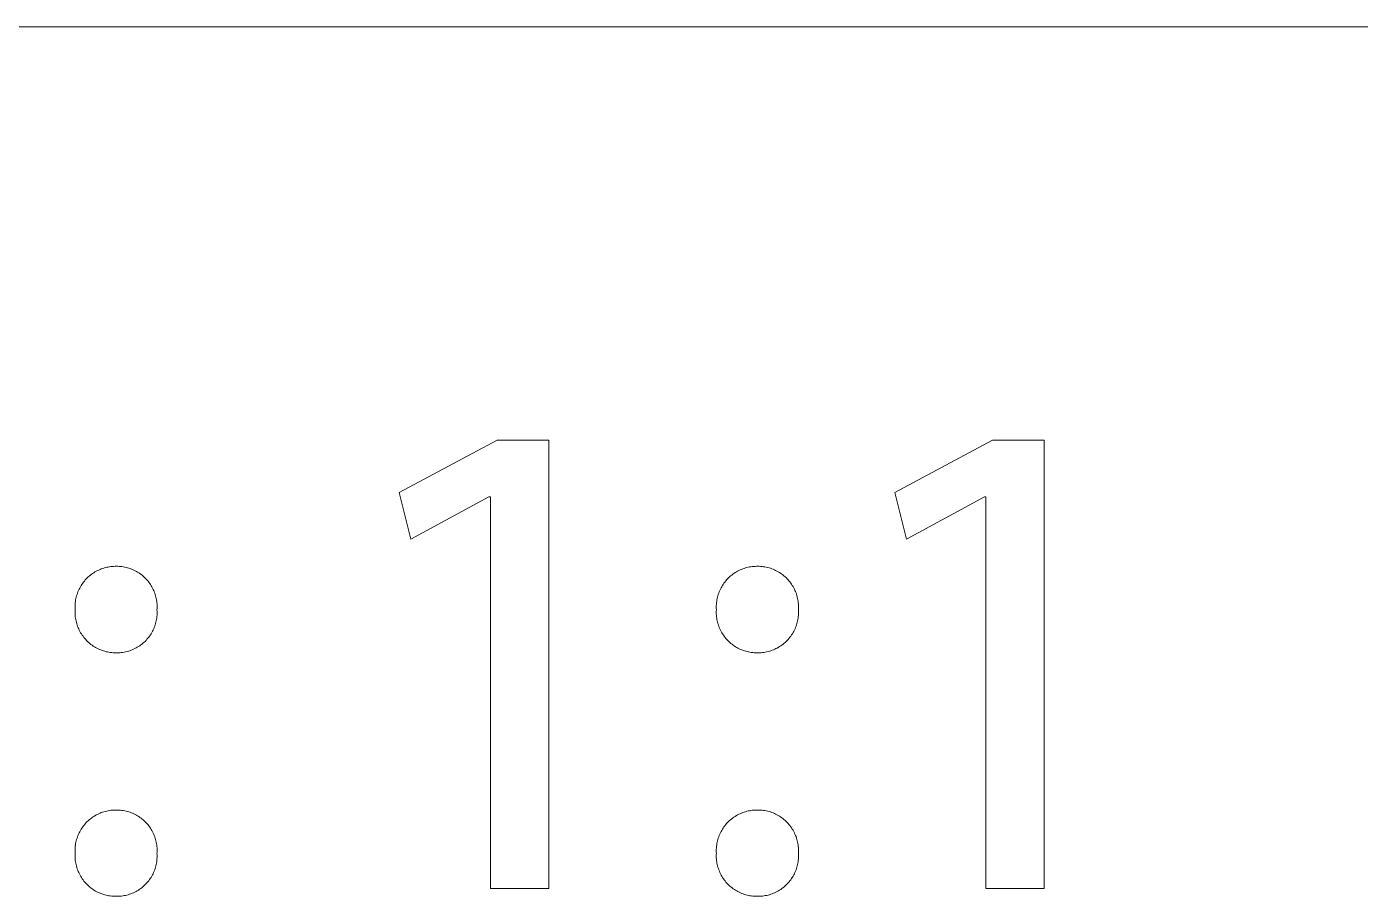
# Model space of a CAD drawing. Header units: millimetres. Extents: x 1287 to 5317, y -239 to 2577.
# Drawn here: x 5071.3 to 5149.3, y -64.7 to -13.8 of the extents above; entities that cross this region are included whole.
import ezdxf

# ---------------------------------------------------------------- set-up
doc = ezdxf.new("R2010")
doc.units = ezdxf.units.MM
doc.header["$MEASUREMENT"] = 0
doc.layers.add('Domyślny', color=7, linetype='Continuous', true_color=0x000000)

msp = doc.modelspace()

# ---------------------------------------------------------------- linework, layer by layer
at = {"layer": 'Domyślny', "color": 18, "lineweight": 15, "true_color": 0x000000}
for p, q in [((3793.964, -13.829), (5317.013, -13.829)), ((5093.081, -41.07), (5098.798, -38.01)), ((5098.798, -38.01), (5101.831, -38.01)), ((5101.831, -38.01), (5101.831, -64.234)), ((5122.072, -41.07), (5127.789, -38.01)), ((5127.789, -38.01), (5130.822, -38.01)), ((5130.822, -38.01), (5130.822, -64.234)), ((5093.765, -43.795), (5093.081, -41.07)), ((5098.328, -41.325), (5093.765, -43.795)), ((5098.409, -41.325), (5098.328, -41.325)), ((5098.409, -64.234), (5098.409, -41.325)), ((5122.756, -43.795), (5122.072, -41.07)), ((5127.319, -41.325), (5122.756, -43.795)), ((5127.4, -41.325), (5127.319, -41.325)), ((5127.4, -64.234), (5127.4, -41.325)), ((5074.82, -46.068), (5074.88, -46.011)), ((5074.88, -46.011), (5074.941, -45.957)), ((5074.941, -45.957), (5075.004, -45.905)), ((5075.004, -45.905), (5075.069, -45.855)), ((5075.069, -45.855), (5075.136, -45.807)), ((5075.136, -45.807), (5075.204, -45.762)), ((5075.204, -45.762), (5075.274, -45.719)), ((5075.274, -45.719), (5075.345, -45.678)), ((5075.345, -45.678), (5075.418, -45.64)), ((5075.418, -45.64), (5075.492, -45.605)), ((5075.492, -45.605), (5075.567, -45.572)), ((5075.567, -45.572), (5075.643, -45.542)), ((5075.643, -45.542), (5075.72, -45.514)), ((5075.72, -45.514), (5075.799, -45.489)), ((5075.799, -45.489), (5075.877, -45.466)), ((5075.877, -45.466), (5075.957, -45.447)), ((5075.957, -45.447), (5076.037, -45.43)), ((5076.037, -45.43), (5076.118, -45.416)), ((5076.118, -45.416), (5076.199, -45.405)), ((5076.199, -45.405), (5076.281, -45.396)), ((5076.281, -45.396), (5076.363, -45.391)), ((5076.363, -45.391), (5076.445, -45.388)), ((5076.445, -45.388), (5076.527, -45.388)), ((5076.527, -45.388), (5076.608, -45.388)), ((5076.608, -45.388), (5076.689, -45.392)), ((5076.689, -45.392), (5076.77, -45.398)), ((5076.77, -45.398), (5076.851, -45.408)), ((5076.851, -45.408), (5076.931, -45.42)), ((5076.931, -45.42), (5077.011, -45.434)), ((5077.011, -45.434), (5077.091, -45.452)), ((5077.091, -45.452), (5077.17, -45.472)), ((5077.17, -45.472), (5077.248, -45.495)), ((5077.248, -45.495), (5077.325, -45.52)), ((5077.325, -45.52), (5077.401, -45.549)), ((5077.401, -45.549), (5077.476, -45.579)), ((5077.476, -45.579), (5077.551, -45.613)), ((5077.551, -45.613), (5077.624, -45.649)), ((5077.624, -45.649), (5077.695, -45.687)), ((5077.695, -45.687), (5077.766, -45.728)), ((5077.766, -45.728), (5077.835, -45.771)), ((5077.835, -45.771), (5077.902, -45.817)), ((5077.902, -45.817), (5077.968, -45.864)), ((5077.968, -45.864), (5078.032, -45.914)), ((5078.032, -45.914), (5078.094, -45.967)), ((5078.094, -45.967), (5078.154, -46.021)), ((5078.154, -46.021), (5078.213, -46.077)), ((5112.348, -46.064), (5112.408, -46.007)), ((5112.408, -46.007), (5112.47, -45.953)), ((5112.47, -45.953), (5112.534, -45.901)), ((5112.534, -45.901), (5112.599, -45.851)), ((5112.599, -45.851), (5112.666, -45.803)), ((5112.666, -45.803), (5112.735, -45.758)), ((5112.735, -45.758), (5112.805, -45.715)), ((5112.805, -45.715), (5112.877, -45.675)), ((5112.877, -45.675), (5112.95, -45.637)), ((5112.95, -45.637), (5113.024, -45.601)), ((5113.024, -45.601), (5113.099, -45.569)), ((5113.099, -45.569), (5113.176, -45.539)), ((5113.176, -45.539), (5113.254, -45.511)), ((5113.254, -45.511), (5113.332, -45.486)), ((5113.332, -45.486), (5113.411, -45.464)), ((5113.411, -45.464), (5113.491, -45.445)), ((5113.491, -45.445), (5113.572, -45.428)), ((5113.572, -45.428), (5113.653, -45.414)), ((5113.653, -45.414), (5113.734, -45.403)), ((5113.734, -45.403), (5113.816, -45.395)), ((5113.816, -45.395), (5113.898, -45.39)), ((5113.898, -45.39), (5113.98, -45.387)), ((5113.98, -45.387), (5114.063, -45.388)), ((5114.063, -45.388), (5114.146, -45.389)), ((5114.146, -45.389), (5114.228, -45.393)), ((5114.228, -45.393), (5114.311, -45.401)), ((5114.311, -45.401), (5114.393, -45.411)), ((5114.393, -45.411), (5114.475, -45.424)), ((5114.475, -45.424), (5114.556, -45.439)), ((5114.556, -45.439), (5114.637, -45.458)), ((5114.637, -45.458), (5114.717, -45.479)), ((5114.717, -45.479), (5114.797, -45.503)), ((5114.797, -45.503), (5114.875, -45.53)), ((5114.875, -45.53), (5114.952, -45.56)), ((5114.952, -45.56), (5115.029, -45.592)), ((5115.029, -45.592), (5115.104, -45.627)), ((5115.104, -45.627), (5115.178, -45.665)), ((5115.178, -45.665), (5115.25, -45.705)), ((5115.25, -45.705), (5115.321, -45.747)), ((5115.321, -45.747), (5115.391, -45.792)), ((5115.391, -45.792), (5115.459, -45.84)), ((5115.459, -45.84), (5115.525, -45.89)), ((5115.525, -45.89), (5115.59, -45.942)), ((5115.59, -45.942), (5115.652, -45.996)), ((5115.652, -45.996), (5115.713, -46.052)), ((5074.277, -46.88), (5074.309, -46.805)), ((5074.309, -46.805), (5074.344, -46.73)), ((5074.344, -46.73), (5074.381, -46.657)), ((5074.381, -46.657), (5074.42, -46.585)), ((5074.42, -46.585), (5074.462, -46.515)), ((5074.462, -46.515), (5074.507, -46.446)), ((5074.507, -46.446), (5074.553, -46.378)), ((5074.553, -46.378), (5074.602, -46.313)), ((5074.602, -46.313), (5074.654, -46.249)), ((5074.654, -46.249), (5074.707, -46.186)), ((5074.707, -46.186), (5074.762, -46.126)), ((5074.762, -46.126), (5074.82, -46.068)), ((5078.213, -46.077), (5078.27, -46.136)), ((5078.27, -46.136), (5078.324, -46.196)), ((5078.324, -46.196), (5078.377, -46.258)), ((5078.377, -46.258), (5078.427, -46.322)), ((5078.427, -46.322), (5078.475, -46.388)), ((5078.475, -46.388), (5078.521, -46.455)), ((5078.521, -46.455), (5078.564, -46.524)), ((5078.564, -46.524), (5078.605, -46.594)), ((5078.605, -46.594), (5078.644, -46.666)), ((5078.644, -46.666), (5078.68, -46.738)), ((5078.68, -46.738), (5078.714, -46.812)), ((5078.714, -46.812), (5078.745, -46.888)), ((5111.802, -46.877), (5111.834, -46.802)), ((5111.834, -46.802), (5111.869, -46.727)), ((5111.869, -46.727), (5111.906, -46.654)), ((5111.906, -46.654), (5111.946, -46.582)), ((5111.946, -46.582), (5111.988, -46.511)), ((5111.988, -46.511), (5112.033, -46.442)), ((5112.033, -46.442), (5112.08, -46.375)), ((5112.08, -46.375), (5112.129, -46.309)), ((5112.129, -46.309), (5112.181, -46.245)), ((5112.181, -46.245), (5112.235, -46.182)), ((5112.235, -46.182), (5112.291, -46.122)), ((5112.291, -46.122), (5112.348, -46.064)), ((5115.713, -46.052), (5115.772, -46.111)), ((5115.772, -46.111), (5115.829, -46.171)), ((5115.829, -46.171), (5115.883, -46.234)), ((5115.883, -46.234), (5115.935, -46.298)), ((5115.935, -46.298), (5115.985, -46.364)), ((5115.985, -46.364), (5116.033, -46.432)), ((5116.033, -46.432), (5116.078, -46.501)), ((5116.078, -46.501), (5116.121, -46.572)), ((5116.121, -46.572), (5116.162, -46.645)), ((5116.162, -46.645), (5116.199, -46.718)), ((5116.199, -46.718), (5116.235, -46.793)), ((5116.235, -46.793), (5116.267, -46.87)), ((5074.107, -47.678), (5074.112, -47.596)), ((5074.112, -47.596), (5074.119, -47.515)), ((5074.119, -47.515), (5074.129, -47.433)), ((5074.129, -47.433), (5074.142, -47.352)), ((5074.142, -47.352), (5074.158, -47.272)), ((5074.158, -47.272), (5074.176, -47.192)), ((5074.176, -47.192), (5074.198, -47.113)), ((5074.198, -47.113), (5074.222, -47.034)), ((5074.222, -47.034), (5074.248, -46.957)), ((5074.248, -46.957), (5074.277, -46.88)), ((5078.745, -46.888), (5078.773, -46.964)), ((5078.773, -46.964), (5078.799, -47.041)), ((5078.799, -47.041), (5078.822, -47.119)), ((5078.822, -47.119), (5078.842, -47.198)), ((5078.842, -47.198), (5078.86, -47.277)), ((5078.86, -47.277), (5078.875, -47.357)), ((5078.875, -47.357), (5078.887, -47.437)), ((5078.887, -47.437), (5078.897, -47.518)), ((5078.897, -47.518), (5078.903, -47.599)), ((5078.903, -47.599), (5078.907, -47.68)), ((5111.63, -47.678), (5111.635, -47.595)), ((5111.635, -47.595), (5111.642, -47.513)), ((5111.642, -47.513), (5111.653, -47.432)), ((5111.653, -47.432), (5111.666, -47.351)), ((5111.666, -47.351), (5111.682, -47.27)), ((5111.682, -47.27), (5111.7, -47.19)), ((5111.7, -47.19), (5111.722, -47.11)), ((5111.722, -47.11), (5111.746, -47.032)), ((5111.746, -47.032), (5111.773, -46.954)), ((5111.773, -46.954), (5111.802, -46.877)), ((5116.267, -46.87), (5116.297, -46.947)), ((5116.297, -46.947), (5116.324, -47.025)), ((5116.324, -47.025), (5116.349, -47.104)), ((5116.349, -47.104), (5116.371, -47.184)), ((5116.371, -47.184), (5116.39, -47.265)), ((5116.39, -47.265), (5116.406, -47.346)), ((5116.406, -47.346), (5116.419, -47.428)), ((5116.419, -47.428), (5116.429, -47.51)), ((5116.429, -47.51), (5116.437, -47.593)), ((5116.437, -47.593), (5116.441, -47.676)), ((5074.106, -47.76), (5074.107, -47.678)), ((5074.107, -47.842), (5074.106, -47.76)), ((5074.111, -47.924), (5074.107, -47.842)), ((5074.107, -48.007), (5074.111, -47.924)), ((5074.107, -48.09), (5074.107, -48.007)), ((5074.109, -48.173), (5074.107, -48.09)), ((5074.114, -48.255), (5074.109, -48.173)), ((5074.122, -48.338), (5074.114, -48.255)), ((5074.132, -48.42), (5074.122, -48.338)), ((5078.897, -48.332), (5078.887, -48.414)), ((5078.903, -48.251), (5078.897, -48.332)), ((5078.907, -47.843), (5078.902, -47.924)), ((5078.902, -47.924), (5078.907, -48.006)), ((5078.907, -48.169), (5078.903, -48.251)), ((5078.907, -47.68), (5078.908, -47.762)), ((5078.908, -47.762), (5078.907, -47.843)), ((5078.907, -48.006), (5078.908, -48.087)), ((5078.908, -48.087), (5078.907, -48.169)), ((5111.629, -47.76), (5111.63, -47.678)), ((5111.63, -47.842), (5111.629, -47.76)), ((5111.629, -48.089), (5111.63, -48.007)), ((5111.631, -48.172), (5111.629, -48.089)), ((5111.634, -47.924), (5111.63, -47.842)), ((5111.63, -48.007), (5111.634, -47.924)), ((5111.636, -48.254), (5111.631, -48.172)), ((5111.644, -48.337), (5111.636, -48.254)), ((5111.654, -48.419), (5111.644, -48.337)), ((5116.429, -48.334), (5116.419, -48.415)), ((5116.437, -48.252), (5116.429, -48.334)), ((5116.441, -48.17), (5116.437, -48.252)), ((5116.442, -47.841), (5116.438, -47.924)), ((5116.438, -47.924), (5116.442, -48.006)), ((5116.441, -47.676), (5116.443, -47.758)), ((5116.443, -48.088), (5116.441, -48.17)), ((5116.443, -47.758), (5116.442, -47.841)), ((5116.442, -48.006), (5116.443, -48.088)), ((5074.146, -48.502), (5074.132, -48.42)), ((5074.163, -48.583), (5074.146, -48.502)), ((5074.182, -48.664), (5074.163, -48.583)), ((5074.204, -48.744), (5074.182, -48.664)), ((5074.229, -48.823), (5074.204, -48.744)), ((5074.257, -48.901), (5074.229, -48.823)), ((5074.287, -48.978), (5074.257, -48.901)), ((5074.32, -49.054), (5074.287, -48.978)), ((5074.356, -49.129), (5074.32, -49.054)), ((5074.394, -49.202), (5074.356, -49.129)), ((5078.677, -49.115), (5078.64, -49.188)), ((5078.711, -49.041), (5078.677, -49.115)), ((5078.742, -48.966), (5078.711, -49.041)), ((5078.771, -48.889), (5078.742, -48.966)), ((5078.797, -48.812), (5078.771, -48.889)), ((5078.821, -48.733), (5078.797, -48.812)), ((5078.842, -48.654), (5078.821, -48.733)), ((5078.86, -48.575), (5078.842, -48.654)), ((5078.875, -48.494), (5078.86, -48.575)), ((5078.887, -48.414), (5078.875, -48.494)), ((5111.668, -48.5), (5111.654, -48.419)), ((5111.684, -48.581), (5111.668, -48.5)), ((5111.703, -48.662), (5111.684, -48.581)), ((5111.725, -48.741), (5111.703, -48.662)), ((5111.75, -48.82), (5111.725, -48.741)), ((5111.777, -48.898), (5111.75, -48.82)), ((5111.807, -48.975), (5111.777, -48.898)), ((5111.84, -49.051), (5111.807, -48.975)), ((5111.875, -49.126), (5111.84, -49.051)), ((5111.913, -49.199), (5111.875, -49.126)), ((5116.202, -49.119), (5116.165, -49.192)), ((5116.237, -49.044), (5116.202, -49.119)), ((5116.269, -48.969), (5116.237, -49.044)), ((5116.298, -48.892), (5116.269, -48.969)), ((5116.325, -48.815), (5116.298, -48.892)), ((5116.349, -48.736), (5116.325, -48.815)), ((5116.371, -48.657), (5116.349, -48.736)), ((5116.39, -48.577), (5116.371, -48.657)), ((5116.406, -48.496), (5116.39, -48.577)), ((5116.419, -48.415), (5116.406, -48.496)), ((5074.435, -49.275), (5074.394, -49.202)), ((5074.478, -49.345), (5074.435, -49.275)), ((5074.523, -49.414), (5074.478, -49.345)), ((5074.572, -49.482), (5074.523, -49.414)), ((5074.622, -49.548), (5074.572, -49.482)), ((5074.675, -49.612), (5074.622, -49.548)), ((5074.729, -49.674), (5074.675, -49.612)), ((5074.786, -49.734), (5074.729, -49.674)), ((5074.845, -49.792), (5074.786, -49.734)), ((5074.906, -49.848), (5074.845, -49.792)), ((5074.969, -49.902), (5074.906, -49.848)), ((5075.034, -49.954), (5074.969, -49.902)), ((5078.019, -49.939), (5077.954, -49.988)), ((5078.082, -49.887), (5078.019, -49.939)), ((5078.144, -49.833), (5078.082, -49.887)), ((5078.203, -49.777), (5078.144, -49.833)), ((5078.26, -49.718), (5078.203, -49.777)), ((5078.316, -49.658), (5078.26, -49.718)), ((5078.369, -49.596), (5078.316, -49.658)), ((5078.42, -49.532), (5078.369, -49.596)), ((5078.469, -49.467), (5078.42, -49.532)), ((5078.515, -49.399), (5078.469, -49.467)), ((5078.559, -49.33), (5078.515, -49.399)), ((5078.601, -49.26), (5078.559, -49.33)), ((5078.64, -49.188), (5078.601, -49.26)), ((5111.954, -49.271), (5111.913, -49.199)), ((5111.997, -49.342), (5111.954, -49.271)), ((5112.042, -49.411), (5111.997, -49.342)), ((5112.09, -49.478), (5112.042, -49.411)), ((5112.14, -49.544), (5112.09, -49.478)), ((5112.192, -49.608), (5112.14, -49.544)), ((5112.247, -49.67), (5112.192, -49.608)), ((5112.303, -49.73), (5112.247, -49.67)), ((5112.362, -49.788), (5112.303, -49.73)), ((5112.423, -49.844), (5112.362, -49.788)), ((5112.485, -49.898), (5112.423, -49.844)), ((5112.55, -49.95), (5112.485, -49.898)), ((5115.537, -49.941), (5115.471, -49.991)), ((5115.6, -49.89), (5115.537, -49.941)), ((5115.662, -49.836), (5115.6, -49.89)), ((5115.722, -49.78), (5115.662, -49.836)), ((5115.78, -49.721), (5115.722, -49.78)), ((5115.836, -49.661), (5115.78, -49.721)), ((5115.89, -49.599), (5115.836, -49.661)), ((5115.941, -49.535), (5115.89, -49.599)), ((5115.991, -49.47), (5115.941, -49.535)), ((5116.038, -49.403), (5115.991, -49.47)), ((5116.082, -49.334), (5116.038, -49.403)), ((5116.125, -49.263), (5116.082, -49.334)), ((5116.165, -49.192), (5116.125, -49.263)), ((5075.101, -50.003), (5075.034, -49.954)), ((5075.169, -50.05), (5075.101, -50.003)), ((5075.239, -50.095), (5075.169, -50.05)), ((5075.31, -50.137), (5075.239, -50.095)), ((5075.383, -50.177), (5075.31, -50.137)), ((5075.457, -50.214), (5075.383, -50.177)), ((5075.533, -50.248), (5075.457, -50.214)), ((5075.609, -50.28), (5075.533, -50.248)), ((5075.687, -50.309), (5075.609, -50.28)), ((5075.765, -50.336), (5075.687, -50.309)), ((5075.845, -50.36), (5075.765, -50.336)), ((5075.925, -50.38), (5075.845, -50.36)), ((5076.006, -50.399), (5075.925, -50.38)), ((5076.087, -50.414), (5076.006, -50.399)), ((5076.169, -50.426), (5076.087, -50.414)), ((5076.251, -50.436), (5076.169, -50.426)), ((5076.334, -50.443), (5076.251, -50.436)), ((5076.417, -50.446), (5076.334, -50.443)), ((5076.5, -50.447), (5076.417, -50.446)), ((5076.582, -50.448), (5076.5, -50.447)), ((5076.663, -50.446), (5076.582, -50.448)), ((5076.745, -50.441), (5076.663, -50.446)), ((5076.826, -50.433), (5076.745, -50.441)), ((5076.907, -50.422), (5076.826, -50.433)), ((5076.988, -50.408), (5076.907, -50.422)), ((5077.068, -50.392), (5076.988, -50.408)), ((5077.147, -50.373), (5077.068, -50.392)), ((5077.226, -50.351), (5077.147, -50.373)), ((5077.304, -50.326), (5077.226, -50.351)), ((5077.381, -50.299), (5077.304, -50.326)), ((5077.457, -50.269), (5077.381, -50.299)), ((5077.532, -50.237), (5077.457, -50.269)), ((5077.606, -50.201), (5077.532, -50.237)), ((5077.679, -50.164), (5077.606, -50.201)), ((5077.75, -50.124), (5077.679, -50.164)), ((5077.819, -50.081), (5077.75, -50.124)), ((5077.888, -50.036), (5077.819, -50.081)), ((5077.954, -49.988), (5077.888, -50.036)), ((5112.616, -49.999), (5112.55, -49.95)), ((5112.684, -50.046), (5112.616, -49.999)), ((5112.753, -50.091), (5112.684, -50.046)), ((5112.824, -50.133), (5112.753, -50.091)), ((5112.897, -50.173), (5112.824, -50.133)), ((5112.97, -50.211), (5112.897, -50.173)), ((5113.045, -50.245), (5112.97, -50.211)), ((5113.122, -50.277), (5113.045, -50.245)), ((5113.199, -50.307), (5113.122, -50.277)), ((5113.277, -50.333), (5113.199, -50.307)), ((5113.356, -50.357), (5113.277, -50.333)), ((5113.436, -50.378), (5113.356, -50.357)), ((5113.517, -50.397), (5113.436, -50.378)), ((5113.598, -50.412), (5113.517, -50.397)), ((5113.679, -50.425), (5113.598, -50.412)), ((5113.761, -50.435), (5113.679, -50.425)), ((5113.844, -50.442), (5113.761, -50.435)), ((5113.926, -50.446), (5113.844, -50.442)), ((5114.009, -50.447), (5113.926, -50.446)), ((5114.091, -50.448), (5114.009, -50.447)), ((5114.173, -50.446), (5114.091, -50.448)), ((5114.255, -50.441), (5114.173, -50.446)), ((5114.337, -50.433), (5114.255, -50.441)), ((5114.418, -50.423), (5114.337, -50.433)), ((5114.499, -50.409), (5114.418, -50.423)), ((5114.58, -50.393), (5114.499, -50.409)), ((5114.659, -50.374), (5114.58, -50.393)), ((5114.739, -50.352), (5114.659, -50.374)), ((5114.817, -50.328), (5114.739, -50.352)), ((5114.894, -50.301), (5114.817, -50.328)), ((5114.971, -50.271), (5114.894, -50.301)), ((5115.046, -50.238), (5114.971, -50.271)), ((5115.121, -50.203), (5115.046, -50.238)), ((5115.194, -50.166), (5115.121, -50.203)), ((5115.265, -50.126), (5115.194, -50.166)), ((5115.335, -50.083), (5115.265, -50.126)), ((5115.404, -50.038), (5115.335, -50.083)), ((5115.471, -49.991), (5115.404, -50.038)), ((5075.069, -60.108), (5075.136, -60.06)), ((5075.136, -60.06), (5075.204, -60.015)), ((5075.204, -60.015), (5075.274, -59.972)), ((5075.274, -59.972), (5075.345, -59.931)), ((5075.345, -59.931), (5075.418, -59.893)), ((5075.418, -59.893), (5075.492, -59.858)), ((5075.492, -59.858), (5075.567, -59.825)), ((5075.567, -59.825), (5075.643, -59.794)), ((5075.643, -59.794), (5075.72, -59.766)), ((5075.72, -59.766), (5075.799, -59.741)), ((5075.799, -59.741), (5075.877, -59.719)), ((5075.877, -59.719), (5075.957, -59.7)), ((5075.957, -59.7), (5076.037, -59.683)), ((5076.037, -59.683), (5076.118, -59.669)), ((5076.118, -59.669), (5076.199, -59.657)), ((5076.199, -59.657), (5076.281, -59.649)), ((5076.281, -59.649), (5076.363, -59.643)), ((5076.363, -59.643), (5076.445, -59.64)), ((5076.445, -59.64), (5076.527, -59.64)), ((5076.527, -59.64), (5076.608, -59.641)), ((5076.608, -59.641), (5076.689, -59.645)), ((5076.689, -59.645), (5076.77, -59.651)), ((5076.77, -59.651), (5076.851, -59.66)), ((5076.851, -59.66), (5076.931, -59.672)), ((5076.931, -59.672), (5077.011, -59.687)), ((5077.011, -59.687), (5077.091, -59.704)), ((5077.091, -59.704), (5077.17, -59.725)), ((5077.17, -59.725), (5077.248, -59.747)), ((5077.248, -59.747), (5077.325, -59.773)), ((5077.325, -59.773), (5077.401, -59.801)), ((5077.401, -59.801), (5077.476, -59.832)), ((5077.476, -59.832), (5077.551, -59.865)), ((5077.551, -59.865), (5077.624, -59.901)), ((5077.624, -59.901), (5077.695, -59.94)), ((5077.695, -59.94), (5077.766, -59.98)), ((5077.766, -59.98), (5077.835, -60.024)), ((5077.835, -60.024), (5077.902, -60.069)), ((5077.902, -60.069), (5077.968, -60.117)), ((5112.599, -60.104), (5112.666, -60.056)), ((5112.666, -60.056), (5112.735, -60.011)), ((5112.735, -60.011), (5112.805, -59.968)), ((5112.805, -59.968), (5112.877, -59.927)), ((5112.877, -59.927), (5112.95, -59.89)), ((5112.95, -59.89), (5113.024, -59.854)), ((5113.024, -59.854), (5113.099, -59.821)), ((5113.099, -59.821), (5113.176, -59.791)), ((5113.176, -59.791), (5113.254, -59.764)), ((5113.254, -59.764), (5113.332, -59.739)), ((5113.332, -59.739), (5113.411, -59.717)), ((5113.411, -59.717), (5113.491, -59.697)), ((5113.491, -59.697), (5113.572, -59.681)), ((5113.572, -59.681), (5113.653, -59.667)), ((5113.653, -59.667), (5113.734, -59.656)), ((5113.734, -59.656), (5113.816, -59.648)), ((5113.816, -59.648), (5113.898, -59.642)), ((5113.898, -59.642), (5113.98, -59.64)), ((5113.98, -59.64), (5114.063, -59.64)), ((5114.063, -59.64), (5114.146, -59.642)), ((5114.146, -59.642), (5114.228, -59.646)), ((5114.228, -59.646), (5114.311, -59.653)), ((5114.311, -59.653), (5114.393, -59.663)), ((5114.393, -59.663), (5114.475, -59.676)), ((5114.475, -59.676), (5114.556, -59.692)), ((5114.556, -59.692), (5114.637, -59.711)), ((5114.637, -59.711), (5114.717, -59.732)), ((5114.717, -59.732), (5114.797, -59.756)), ((5114.797, -59.756), (5114.875, -59.783)), ((5114.875, -59.783), (5114.952, -59.813)), ((5114.952, -59.813), (5115.029, -59.845)), ((5115.029, -59.845), (5115.104, -59.88)), ((5115.104, -59.88), (5115.178, -59.917)), ((5115.178, -59.917), (5115.25, -59.957)), ((5115.25, -59.957), (5115.321, -60)), ((5115.321, -60), (5115.391, -60.045)), ((5115.391, -60.045), (5115.459, -60.092)), ((5074.381, -60.91), (5074.42, -60.838)), ((5074.42, -60.838), (5074.462, -60.767)), ((5074.462, -60.767), (5074.507, -60.698)), ((5074.507, -60.698), (5074.553, -60.631)), ((5074.553, -60.631), (5074.602, -60.565)), ((5074.602, -60.565), (5074.654, -60.501)), ((5074.654, -60.501), (5074.707, -60.439)), ((5074.707, -60.439), (5074.762, -60.379)), ((5074.762, -60.379), (5074.82, -60.32)), ((5074.82, -60.32), (5074.88, -60.264)), ((5074.88, -60.264), (5074.941, -60.21)), ((5074.941, -60.21), (5075.004, -60.158)), ((5075.004, -60.158), (5075.069, -60.108)), ((5077.968, -60.117), (5078.032, -60.167)), ((5078.032, -60.167), (5078.094, -60.219)), ((5078.094, -60.219), (5078.154, -60.274)), ((5078.154, -60.274), (5078.213, -60.33)), ((5078.213, -60.33), (5078.27, -60.388)), ((5078.27, -60.388), (5078.324, -60.449)), ((5078.324, -60.449), (5078.377, -60.511)), ((5078.377, -60.511), (5078.427, -60.575)), ((5078.427, -60.575), (5078.475, -60.64)), ((5078.475, -60.64), (5078.521, -60.708)), ((5078.521, -60.708), (5078.564, -60.776)), ((5078.564, -60.776), (5078.605, -60.847)), ((5078.605, -60.847), (5078.644, -60.918)), ((5111.906, -60.906), (5111.946, -60.834)), ((5111.946, -60.834), (5111.988, -60.764)), ((5111.988, -60.764), (5112.033, -60.695)), ((5112.033, -60.695), (5112.08, -60.627)), ((5112.08, -60.627), (5112.129, -60.561)), ((5112.129, -60.561), (5112.181, -60.497)), ((5112.181, -60.497), (5112.235, -60.435)), ((5112.235, -60.435), (5112.291, -60.375)), ((5112.291, -60.375), (5112.348, -60.316)), ((5112.348, -60.316), (5112.408, -60.26)), ((5112.408, -60.26), (5112.47, -60.206)), ((5112.47, -60.206), (5112.534, -60.153)), ((5112.534, -60.153), (5112.599, -60.104)), ((5115.459, -60.092), (5115.525, -60.142)), ((5115.525, -60.142), (5115.59, -60.194)), ((5115.59, -60.194), (5115.652, -60.249)), ((5115.652, -60.249), (5115.713, -60.305)), ((5115.713, -60.305), (5115.772, -60.363)), ((5115.772, -60.363), (5115.829, -60.424)), ((5115.829, -60.424), (5115.883, -60.486)), ((5115.883, -60.486), (5115.935, -60.551)), ((5115.935, -60.551), (5115.985, -60.617)), ((5115.985, -60.617), (5116.033, -60.684)), ((5116.033, -60.684), (5116.078, -60.754)), ((5116.078, -60.754), (5116.121, -60.825)), ((5116.121, -60.825), (5116.162, -60.897)), ((5074.129, -61.686), (5074.142, -61.605)), ((5074.142, -61.605), (5074.158, -61.525)), ((5074.158, -61.525), (5074.176, -61.445)), ((5074.176, -61.445), (5074.198, -61.365)), ((5074.198, -61.365), (5074.222, -61.287)), ((5074.222, -61.287), (5074.248, -61.209)), ((5074.248, -61.209), (5074.277, -61.133)), ((5074.277, -61.133), (5074.309, -61.057)), ((5074.309, -61.057), (5074.344, -60.983)), ((5074.344, -60.983), (5074.381, -60.91)), ((5078.644, -60.918), (5078.68, -60.991)), ((5078.68, -60.991), (5078.714, -61.065)), ((5078.714, -61.065), (5078.745, -61.14)), ((5078.745, -61.14), (5078.773, -61.216)), ((5078.773, -61.216), (5078.799, -61.294)), ((5078.799, -61.294), (5078.822, -61.372)), ((5078.822, -61.372), (5078.842, -61.45)), ((5078.842, -61.45), (5078.86, -61.53)), ((5078.86, -61.53), (5078.875, -61.61)), ((5078.875, -61.61), (5078.887, -61.69)), ((5111.653, -61.685), (5111.666, -61.603)), ((5111.666, -61.603), (5111.682, -61.523)), ((5111.682, -61.523), (5111.7, -61.443)), ((5111.7, -61.443), (5111.722, -61.363)), ((5111.722, -61.363), (5111.746, -61.284)), ((5111.746, -61.284), (5111.773, -61.207)), ((5111.773, -61.207), (5111.802, -61.13)), ((5111.802, -61.13), (5111.834, -61.054)), ((5111.834, -61.054), (5111.869, -60.98)), ((5111.869, -60.98), (5111.906, -60.906)), ((5116.162, -60.897), (5116.199, -60.971)), ((5116.199, -60.971), (5116.235, -61.046)), ((5116.235, -61.046), (5116.267, -61.122)), ((5116.267, -61.122), (5116.297, -61.199)), ((5116.297, -61.199), (5116.324, -61.278)), ((5116.324, -61.278), (5116.349, -61.357)), ((5116.349, -61.357), (5116.371, -61.437)), ((5116.371, -61.437), (5116.39, -61.518)), ((5116.39, -61.518), (5116.406, -61.599)), ((5116.406, -61.599), (5116.419, -61.681)), ((5074.106, -62.013), (5074.107, -61.931)), ((5074.107, -62.095), (5074.106, -62.013)), ((5074.107, -61.931), (5074.112, -61.849)), ((5074.111, -62.177), (5074.107, -62.095)), ((5074.107, -62.342), (5074.108, -62.259)), ((5074.11, -62.425), (5074.107, -62.342)), ((5074.108, -62.259), (5074.111, -62.177)), ((5074.115, -62.507), (5074.11, -62.425)), ((5074.112, -61.849), (5074.119, -61.767)), ((5074.119, -61.767), (5074.129, -61.686)), ((5078.887, -61.69), (5078.897, -61.771)), ((5078.897, -61.771), (5078.903, -61.852)), ((5078.907, -62.096), (5078.902, -62.177)), ((5078.902, -62.177), (5078.906, -62.258)), ((5078.906, -62.421), (5078.902, -62.502)), ((5078.903, -61.852), (5078.907, -61.933)), ((5078.906, -62.258), (5078.908, -62.34)), ((5078.908, -62.34), (5078.906, -62.421)), ((5078.907, -61.933), (5078.908, -62.014)), ((5078.908, -62.014), (5078.907, -62.096)), ((5111.629, -62.012), (5111.63, -61.93)), ((5111.63, -62.095), (5111.629, -62.012)), ((5111.63, -61.93), (5111.635, -61.848)), ((5111.634, -62.177), (5111.63, -62.095)), ((5111.63, -62.259), (5111.634, -62.177)), ((5111.63, -62.341), (5111.63, -62.259)), ((5111.632, -62.424), (5111.63, -62.341)), ((5111.637, -62.506), (5111.632, -62.424)), ((5111.635, -61.848), (5111.642, -61.766)), ((5111.642, -61.766), (5111.653, -61.685)), ((5116.419, -61.681), (5116.429, -61.763)), ((5116.429, -61.763), (5116.437, -61.846)), ((5116.44, -62.422), (5116.435, -62.504)), ((5116.437, -61.846), (5116.441, -61.928)), ((5116.442, -62.094), (5116.438, -62.177)), ((5116.438, -62.177), (5116.442, -62.259)), ((5116.442, -62.34), (5116.44, -62.422)), ((5116.441, -61.928), (5116.443, -62.011)), ((5116.443, -62.011), (5116.442, -62.094)), ((5116.442, -62.259), (5116.442, -62.34)), ((5074.123, -62.589), (5074.115, -62.507)), ((5074.134, -62.671), (5074.123, -62.589)), ((5074.148, -62.753), (5074.134, -62.671)), ((5074.165, -62.833), (5074.148, -62.753)), ((5074.184, -62.914), (5074.165, -62.833)), ((5074.207, -62.993), (5074.184, -62.914)), ((5074.232, -63.072), (5074.207, -62.993)), ((5074.26, -63.15), (5074.232, -63.072)), ((5074.29, -63.227), (5074.26, -63.15)), ((5078.768, -63.138), (5078.739, -63.214)), ((5078.794, -63.061), (5078.768, -63.138)), ((5078.818, -62.983), (5078.794, -63.061)), ((5078.839, -62.905), (5078.818, -62.983)), ((5078.857, -62.825), (5078.839, -62.905)), ((5078.873, -62.745), (5078.857, -62.825)), ((5078.885, -62.665), (5078.873, -62.745)), ((5078.895, -62.584), (5078.885, -62.665)), ((5078.902, -62.502), (5078.895, -62.584)), ((5111.645, -62.588), (5111.637, -62.506)), ((5111.656, -62.67), (5111.645, -62.588)), ((5111.67, -62.751), (5111.656, -62.67)), ((5111.686, -62.832), (5111.67, -62.751)), ((5111.706, -62.912), (5111.686, -62.832)), ((5111.728, -62.991), (5111.706, -62.912)), ((5111.753, -63.069), (5111.728, -62.991)), ((5111.78, -63.147), (5111.753, -63.069)), ((5111.81, -63.224), (5111.78, -63.147)), ((5116.295, -63.141), (5116.266, -63.217)), ((5116.322, -63.064), (5116.295, -63.141)), ((5116.347, -62.986), (5116.322, -63.064)), ((5116.368, -62.907), (5116.347, -62.986)), ((5116.387, -62.827), (5116.368, -62.907)), ((5116.404, -62.747), (5116.387, -62.827)), ((5116.417, -62.666), (5116.404, -62.747)), ((5116.427, -62.585), (5116.417, -62.666)), ((5116.435, -62.504), (5116.427, -62.585)), ((5074.323, -63.302), (5074.29, -63.227)), ((5074.359, -63.377), (5074.323, -63.302)), ((5074.397, -63.45), (5074.359, -63.377)), ((5074.438, -63.522), (5074.397, -63.45)), ((5074.482, -63.592), (5074.438, -63.522)), ((5074.527, -63.661), (5074.482, -63.592)), ((5074.575, -63.728), (5074.527, -63.661)), ((5074.626, -63.794), (5074.575, -63.728)), ((5074.678, -63.857), (5074.626, -63.794)), ((5074.733, -63.919), (5074.678, -63.857)), ((5074.79, -63.979), (5074.733, -63.919)), ((5074.849, -64.037), (5074.79, -63.979)), ((5078.256, -63.963), (5078.199, -64.021)), ((5078.312, -63.904), (5078.256, -63.963)), ((5078.365, -63.842), (5078.312, -63.904)), ((5078.416, -63.778), (5078.365, -63.842)), ((5078.465, -63.713), (5078.416, -63.778)), ((5078.511, -63.646), (5078.465, -63.713)), ((5078.555, -63.578), (5078.511, -63.646)), ((5078.597, -63.508), (5078.555, -63.578)), ((5078.636, -63.436), (5078.597, -63.508)), ((5078.673, -63.364), (5078.636, -63.436)), ((5078.707, -63.29), (5078.673, -63.364)), ((5078.739, -63.214), (5078.707, -63.29)), ((5111.843, -63.299), (5111.81, -63.224)), ((5111.879, -63.374), (5111.843, -63.299)), ((5111.917, -63.447), (5111.879, -63.374)), ((5111.957, -63.518), (5111.917, -63.447)), ((5112, -63.589), (5111.957, -63.518)), ((5112.046, -63.657), (5112, -63.589)), ((5112.094, -63.724), (5112.046, -63.657)), ((5112.144, -63.79), (5112.094, -63.724)), ((5112.196, -63.853), (5112.144, -63.79)), ((5112.251, -63.915), (5112.196, -63.853)), ((5112.307, -63.975), (5112.251, -63.915)), ((5112.366, -64.033), (5112.307, -63.975)), ((5115.776, -63.966), (5115.718, -64.024)), ((5115.832, -63.907), (5115.776, -63.966)), ((5115.886, -63.845), (5115.832, -63.907)), ((5115.937, -63.781), (5115.886, -63.845)), ((5115.987, -63.716), (5115.937, -63.781)), ((5116.034, -63.649), (5115.987, -63.716)), ((5116.079, -63.581), (5116.034, -63.649)), ((5116.121, -63.511), (5116.079, -63.581)), ((5116.161, -63.439), (5116.121, -63.511)), ((5116.198, -63.367), (5116.161, -63.439)), ((5116.233, -63.293), (5116.198, -63.367)), ((5116.266, -63.217), (5116.233, -63.293)), ((5074.91, -64.093), (5074.849, -64.037)), ((5074.973, -64.146), (5074.91, -64.093)), ((5075.038, -64.197), (5074.973, -64.146)), ((5075.104, -64.247), (5075.038, -64.197)), ((5075.173, -64.293), (5075.104, -64.247)), ((5075.242, -64.338), (5075.173, -64.293)), ((5075.313, -64.379), (5075.242, -64.338)), ((5075.386, -64.419), (5075.313, -64.379)), ((5075.46, -64.456), (5075.386, -64.419)), ((5075.535, -64.49), (5075.46, -64.456)), ((5075.612, -64.522), (5075.535, -64.49)), ((5075.689, -64.55), (5075.612, -64.522)), ((5075.767, -64.577), (5075.689, -64.55)), ((5075.847, -64.6), (5075.767, -64.577)), ((5075.927, -64.621), (5075.847, -64.6)), ((5076.007, -64.639), (5075.927, -64.621)), ((5076.088, -64.654), (5076.007, -64.639)), ((5076.17, -64.666), (5076.088, -64.654)), ((5076.252, -64.675), (5076.17, -64.666)), ((5076.335, -64.682), (5076.252, -64.675)), ((5076.417, -64.686), (5076.335, -64.682)), ((5076.5, -64.686), (5076.417, -64.686)), ((5076.581, -64.687), (5076.5, -64.686)), ((5076.663, -64.685), (5076.581, -64.687)), ((5076.744, -64.68), (5076.663, -64.685)), ((5076.825, -64.672), (5076.744, -64.68)), ((5076.906, -64.662), (5076.825, -64.672)), ((5076.986, -64.648), (5076.906, -64.662)), ((5077.066, -64.632), (5076.986, -64.648)), ((5077.145, -64.613), (5077.066, -64.632)), ((5077.224, -64.592), (5077.145, -64.613)), ((5077.302, -64.567), (5077.224, -64.592)), ((5077.379, -64.54), (5077.302, -64.567)), ((5077.455, -64.511), (5077.379, -64.54)), ((5077.529, -64.478), (5077.455, -64.511)), ((5077.603, -64.443), (5077.529, -64.478)), ((5077.675, -64.406), (5077.603, -64.443)), ((5077.746, -64.366), (5077.675, -64.406)), ((5077.816, -64.324), (5077.746, -64.366)), ((5077.884, -64.279), (5077.816, -64.324)), ((5077.951, -64.232), (5077.884, -64.279)), ((5078.015, -64.182), (5077.951, -64.232)), ((5078.078, -64.131), (5078.015, -64.182)), ((5078.14, -64.077), (5078.078, -64.131)), ((5078.199, -64.021), (5078.14, -64.077)), ((5101.831, -64.234), (5098.409, -64.234)), ((5112.427, -64.088), (5112.366, -64.033)), ((5112.489, -64.142), (5112.427, -64.088)), ((5112.553, -64.193), (5112.489, -64.142)), ((5112.62, -64.243), (5112.553, -64.193)), ((5112.687, -64.289), (5112.62, -64.243)), ((5112.757, -64.334), (5112.687, -64.289)), ((5112.827, -64.376), (5112.757, -64.334)), ((5112.9, -64.415), (5112.827, -64.376)), ((5112.973, -64.452), (5112.9, -64.415)), ((5113.048, -64.487), (5112.973, -64.452)), ((5113.124, -64.518), (5113.048, -64.487)), ((5113.201, -64.548), (5113.124, -64.518)), ((5113.279, -64.574), (5113.201, -64.548)), ((5113.358, -64.598), (5113.279, -64.574)), ((5113.438, -64.619), (5113.358, -64.598)), ((5113.518, -64.637), (5113.438, -64.619)), ((5113.599, -64.652), (5113.518, -64.637)), ((5113.68, -64.665), (5113.599, -64.652)), ((5113.762, -64.674), (5113.68, -64.665)), ((5113.844, -64.681), (5113.762, -64.674)), ((5113.927, -64.685), (5113.844, -64.681)), ((5114.009, -64.686), (5113.927, -64.685)), ((5114.091, -64.687), (5114.009, -64.686)), ((5114.173, -64.685), (5114.091, -64.687)), ((5114.254, -64.681), (5114.173, -64.685)), ((5114.336, -64.673), (5114.254, -64.681)), ((5114.417, -64.663), (5114.336, -64.673)), ((5114.498, -64.649), (5114.417, -64.663)), ((5114.578, -64.633), (5114.498, -64.649)), ((5114.658, -64.615), (5114.578, -64.633)), ((5114.737, -64.593), (5114.658, -64.615)), ((5114.815, -64.569), (5114.737, -64.593)), ((5114.892, -64.542), (5114.815, -64.569)), ((5114.968, -64.512), (5114.892, -64.542)), ((5115.043, -64.48), (5114.968, -64.512)), ((5115.118, -64.445), (5115.043, -64.48)), ((5115.19, -64.408), (5115.118, -64.445)), ((5115.262, -64.368), (5115.19, -64.408)), ((5115.332, -64.326), (5115.262, -64.368)), ((5115.401, -64.281), (5115.332, -64.326)), ((5115.468, -64.234), (5115.401, -64.281)), ((5115.533, -64.185), (5115.468, -64.234)), ((5115.596, -64.134), (5115.533, -64.185)), ((5115.658, -64.08), (5115.596, -64.134)), ((5115.718, -64.024), (5115.658, -64.08)), ((5130.822, -64.234), (5127.4, -64.234))]:
    msp.add_line(p, q, dxfattribs=at)

doc.saveas('drawing.dxf')
